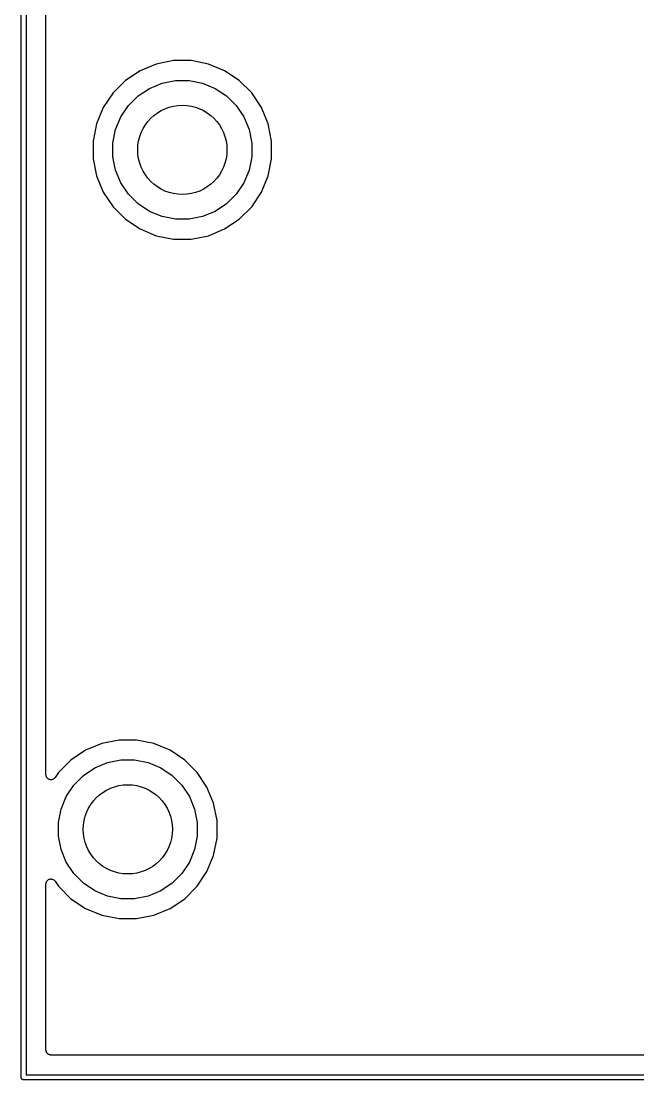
# Model space of a CAD drawing. Extents: x 4.8 to 7.88, y -6.14 to -3.94.
# Drawn here: x 4.801 to 5.291, y -6.144 to -5.303 of the extents above; entities that cross this region are included whole.
import ezdxf

# ---------------------------------------------------------------- set-up
doc = ezdxf.new("R2010")
doc.units = 0
doc.header["$MEASUREMENT"] = 0
doc.layers.add('BLACK', color=7, linetype='CONTINUOUS')

msp = doc.modelspace()

# ---------------------------------------------------------------- linework, layer by layer
at = {"layer": 'BLACK', "linetype": 'CONTINUOUS'}
for p, q in [((4.80118, -5.66919), (4.80118, -3.9371)), ((4.80512, -3.93898), (4.80512, -6.13976)), ((4.82087, -5.90157), (4.82087, -3.95866)), ((4.92215, -5.33465), (4.90846, -5.33737)), ((4.93611, -5.33465), (4.92215, -5.33465)), ((4.9498, -5.33737), (4.93611, -5.33465)), ((4.89557, -5.34271), (4.88396, -5.35047)), ((4.90846, -5.33737), (4.89557, -5.34271)), ((4.9627, -5.34271), (4.9498, -5.33737)), ((4.97431, -5.35047), (4.9627, -5.34271)), ((4.88396, -5.35047), (4.87409, -5.36034)), ((4.90303, -5.35667), (4.91306, -5.35251)), ((4.91306, -5.35251), (4.92371, -5.35039)), ((4.92371, -5.35039), (4.93456, -5.35039)), ((4.93456, -5.35039), (4.94521, -5.35251)), ((4.94521, -5.35251), (4.95524, -5.35667)), ((4.98418, -5.36034), (4.97431, -5.35047)), ((4.87409, -5.36034), (4.86633, -5.37194)), ((4.894, -5.3627), (4.90303, -5.35667)), ((4.95524, -5.35667), (4.96427, -5.3627)), ((4.99193, -5.37194), (4.98418, -5.36034)), ((4.88632, -5.37038), (4.894, -5.3627)), ((4.96427, -5.3627), (4.97195, -5.37038)), ((4.86633, -5.37194), (4.86099, -5.38484)), ((4.88029, -5.3794), (4.88632, -5.37038)), ((4.97195, -5.37038), (4.97798, -5.3794)), ((4.99728, -5.38484), (4.99193, -5.37194)), ((4.86099, -5.38484), (4.85827, -5.39853)), ((4.87613, -5.38943), (4.88029, -5.3794)), ((4.97798, -5.3794), (4.98213, -5.38943)), ((5, -5.39853), (4.99728, -5.38484)), ((4.87402, -5.40008), (4.87613, -5.38943)), ((4.98213, -5.38943), (4.98425, -5.40008)), ((4.85827, -5.39853), (4.85827, -5.41249)), ((4.87402, -5.41094), (4.87402, -5.40008)), ((4.98425, -5.40008), (4.98425, -5.41094)), ((5, -5.41249), (5, -5.39853)), ((4.87613, -5.42159), (4.87402, -5.41094)), ((4.98425, -5.41094), (4.98213, -5.42159)), ((4.85827, -5.41249), (4.86099, -5.42618)), ((4.99728, -5.42618), (5, -5.41249)), ((4.86099, -5.42618), (4.86633, -5.43908)), ((4.88029, -5.43162), (4.87613, -5.42159)), ((4.98213, -5.42159), (4.97798, -5.43162)), ((4.99193, -5.43908), (4.99728, -5.42618)), ((4.88632, -5.44065), (4.88029, -5.43162)), ((4.97798, -5.43162), (4.97195, -5.44065)), ((4.86633, -5.43908), (4.87409, -5.45069)), ((4.894, -5.44832), (4.88632, -5.44065)), ((4.97195, -5.44065), (4.96427, -5.44832)), ((4.98418, -5.45069), (4.99193, -5.43908)), ((4.87409, -5.45069), (4.88396, -5.46056)), ((4.90303, -5.45436), (4.894, -5.44832)), ((4.96427, -5.44832), (4.95524, -5.45436)), ((4.97431, -5.46056), (4.98418, -5.45069)), ((4.88396, -5.46056), (4.89557, -5.46831)), ((4.91306, -5.45851), (4.90303, -5.45436)), ((4.92371, -5.46063), (4.91306, -5.45851)), ((4.93456, -5.46063), (4.92371, -5.46063)), ((4.94521, -5.45851), (4.93456, -5.46063)), ((4.95524, -5.45436), (4.94521, -5.45851)), ((4.9627, -5.46831), (4.97431, -5.46056)), ((4.89557, -5.46831), (4.90846, -5.47365)), ((4.9498, -5.47365), (4.9627, -5.46831)), ((4.90846, -5.47365), (4.92215, -5.47638)), ((4.92215, -5.47638), (4.93611, -5.47638)), ((4.93611, -5.47638), (4.9498, -5.47365)), ((4.80118, -5.6692), (4.80118, -5.66919)), ((4.80118, -5.70856), (4.80118, -5.6692)), ((4.80118, -5.70857), (4.80118, -5.70856)), ((4.80118, -6.02353), (4.80118, -5.70857)), ((4.87885, -5.87402), (4.86516, -5.87674)), ((4.89281, -5.87402), (4.87885, -5.87402)), ((4.9065, -5.87674), (4.89281, -5.87402)), ((4.85226, -5.88208), (4.84065, -5.88984)), ((4.86516, -5.87674), (4.85226, -5.88208)), ((4.91939, -5.88208), (4.9065, -5.87674)), ((4.931, -5.88984), (4.91939, -5.88208)), ((4.84065, -5.88984), (4.83078, -5.89971)), ((4.86975, -5.89188), (4.8804, -5.88976)), ((4.8804, -5.88976), (4.89126, -5.88976)), ((4.89126, -5.88976), (4.9019, -5.89188)), ((4.94087, -5.89971), (4.931, -5.88984)), ((4.85069, -5.90207), (4.85972, -5.89604)), ((4.85972, -5.89604), (4.86975, -5.89188)), ((4.9019, -5.89188), (4.91193, -5.89604)), ((4.91193, -5.89604), (4.92096, -5.90207)), ((4.8209, -5.90195), (4.82087, -5.90157)), ((4.82094, -5.90232), (4.8209, -5.90195)), ((4.82094, -5.90233), (4.82094, -5.90232)), ((4.82105, -5.9027), (4.82094, -5.90233)), ((4.82094, -5.90233), (4.82094, -5.90233)), ((4.82116, -5.90306), (4.82105, -5.9027)), ((4.82116, -5.90307), (4.82116, -5.90306)), ((4.82116, -5.90306), (4.82116, -5.90306)), ((4.82134, -5.9034), (4.82116, -5.90307)), ((4.82152, -5.90374), (4.82134, -5.9034)), ((4.82152, -5.90375), (4.82152, -5.90374)), ((4.82152, -5.90374), (4.82152, -5.90374)), ((4.82176, -5.90403), (4.82152, -5.90375)), ((4.822, -5.90433), (4.82176, -5.90403)), ((4.82201, -5.90434), (4.822, -5.90433)), ((4.8223, -5.90458), (4.82201, -5.90434)), ((4.82201, -5.90434), (4.82201, -5.90434)), ((4.82259, -5.90483), (4.8223, -5.90458)), ((4.8226, -5.90483), (4.82259, -5.90483)), ((4.82293, -5.90501), (4.8226, -5.90483)), ((4.8226, -5.90483), (4.8226, -5.90483)), ((4.82327, -5.90519), (4.82293, -5.90501)), ((4.82327, -5.9052), (4.82327, -5.90519)), ((4.82328, -5.9052), (4.82327, -5.9052)), ((4.82364, -5.90531), (4.82328, -5.9052)), ((4.824, -5.90542), (4.82364, -5.90531)), ((4.82401, -5.90542), (4.824, -5.90542)), ((4.8244, -5.90547), (4.82401, -5.90542)), ((4.82401, -5.90542), (4.82401, -5.90542)), ((4.82477, -5.9055), (4.8244, -5.90547)), ((4.82478, -5.90551), (4.82477, -5.9055)), ((4.82477, -5.9055), (4.82477, -5.9055)), ((4.82516, -5.90547), (4.82478, -5.90551)), ((4.82553, -5.90544), (4.82516, -5.90547)), ((4.82554, -5.90544), (4.82553, -5.90544)), ((4.82591, -5.90533), (4.82554, -5.90544)), ((4.82554, -5.90544), (4.82554, -5.90544)), ((4.82627, -5.90522), (4.82591, -5.90533)), ((4.82628, -5.90522), (4.82627, -5.90522)), ((4.82627, -5.90522), (4.82627, -5.90522)), ((4.82661, -5.90504), (4.82628, -5.90522)), ((4.82695, -5.90487), (4.82661, -5.90504)), ((4.82696, -5.90486), (4.82695, -5.90486)), ((4.82695, -5.90486), (4.82695, -5.90487)), ((4.82725, -5.90463), (4.82696, -5.90486)), ((4.82755, -5.90439), (4.82725, -5.90463)), ((4.82756, -5.90438), (4.82755, -5.90438)), ((4.82755, -5.90438), (4.82755, -5.90439)), ((4.8278, -5.90409), (4.82756, -5.90438)), ((4.82805, -5.9038), (4.8278, -5.90409)), ((4.82808, -5.90376), (4.82805, -5.90379)), ((4.82805, -5.90379), (4.82805, -5.90379)), ((4.82805, -5.90379), (4.82805, -5.90379)), ((4.82805, -5.90379), (4.82805, -5.9038)), ((4.83078, -5.89971), (4.82808, -5.90376)), ((4.84301, -5.90975), (4.85069, -5.90207)), ((4.92096, -5.90207), (4.92864, -5.90975)), ((4.94863, -5.91131), (4.94087, -5.89971)), ((4.83698, -5.91877), (4.84301, -5.90975)), ((4.92864, -5.90975), (4.93467, -5.91877)), ((4.95397, -5.92421), (4.94863, -5.91131)), ((4.83283, -5.9288), (4.83698, -5.91877)), ((4.93467, -5.91877), (4.93883, -5.9288)), ((4.95669, -5.9379), (4.95397, -5.92421)), ((4.83071, -5.93945), (4.83283, -5.9288)), ((4.93883, -5.9288), (4.94094, -5.93945)), ((4.83071, -5.95031), (4.83071, -5.93945)), ((4.94094, -5.93945), (4.94094, -5.95031)), ((4.95669, -5.95186), (4.95669, -5.9379)), ((4.83283, -5.96096), (4.83071, -5.95031)), ((4.94094, -5.95031), (4.93883, -5.96096)), ((4.95397, -5.96555), (4.95669, -5.95186)), ((4.83698, -5.97099), (4.83283, -5.96096)), ((4.93883, -5.96096), (4.93467, -5.97099)), ((4.94863, -5.97845), (4.95397, -5.96555)), ((4.84301, -5.98002), (4.83698, -5.97099)), ((4.93467, -5.97099), (4.92864, -5.98002)), ((4.85069, -5.98769), (4.84301, -5.98002)), ((4.92864, -5.98002), (4.92096, -5.98769)), ((4.94087, -5.99006), (4.94863, -5.97845)), ((4.82087, -5.98814), (4.82091, -5.98775)), ((4.82087, -5.98815), (4.82087, -5.98814)), ((4.82087, -5.9882), (4.82087, -5.98815)), ((4.82087, -5.98815), (4.82087, -5.98815)), ((4.82087, -5.98815), (4.82087, -5.98815)), ((4.82087, -6.12008), (4.82087, -5.9882)), ((4.82091, -5.98775), (4.82095, -5.98739)), ((4.82095, -5.98738), (4.82107, -5.987)), ((4.82095, -5.98739), (4.82095, -5.98738)), ((4.82095, -5.98738), (4.82095, -5.98738)), ((4.82107, -5.987), (4.82118, -5.98665)), ((4.82118, -5.98664), (4.82137, -5.98631)), ((4.82118, -5.98665), (4.82118, -5.98664)), ((4.82118, -5.98665), (4.82118, -5.98665)), ((4.82137, -5.98631), (4.82155, -5.98598)), ((4.82155, -5.98597), (4.8218, -5.98568)), ((4.82155, -5.98598), (4.82155, -5.98597)), ((4.82155, -5.98598), (4.82155, -5.98598)), ((4.8218, -5.98568), (4.82204, -5.98539)), ((4.82204, -5.98539), (4.82205, -5.98539)), ((4.82205, -5.98538), (4.82234, -5.98515)), ((4.82205, -5.98539), (4.82205, -5.98538)), ((4.82234, -5.98515), (4.82264, -5.98491)), ((4.82264, -5.98491), (4.82264, -5.9849)), ((4.82264, -5.9849), (4.82265, -5.9849)), ((4.82265, -5.9849), (4.82298, -5.98473)), ((4.82298, -5.98473), (4.82332, -5.98455)), ((4.82332, -5.98455), (4.82332, -5.98455)), ((4.82332, -5.98455), (4.82333, -5.98455)), ((4.82333, -5.98455), (4.82369, -5.98444)), ((4.82369, -5.98444), (4.82406, -5.98433)), ((4.82406, -5.98433), (4.82406, -5.98433)), ((4.82406, -5.98433), (4.82407, -5.98433)), ((4.82407, -5.98433), (4.82445, -5.98429)), ((4.82445, -5.98429), (4.82482, -5.98426)), ((4.82482, -5.98426), (4.82483, -5.98426)), ((4.82483, -5.98426), (4.82483, -5.98426)), ((4.82483, -5.98426), (4.82522, -5.9843)), ((4.82522, -5.9843), (4.82558, -5.98434)), ((4.82558, -5.98434), (4.82559, -5.98434)), ((4.82559, -5.98434), (4.82559, -5.98434)), ((4.82559, -5.98434), (4.82597, -5.98445)), ((4.82597, -5.98445), (4.82632, -5.98456)), ((4.82632, -5.98456), (4.82632, -5.98456)), ((4.82632, -5.98456), (4.82633, -5.98457)), ((4.82633, -5.98457), (4.82666, -5.98475)), ((4.82666, -5.98475), (4.827, -5.98493)), ((4.827, -5.98493), (4.827, -5.98493)), ((4.827, -5.98493), (4.827, -5.98493)), ((4.827, -5.98493), (4.82729, -5.98517)), ((4.82729, -5.98517), (4.82759, -5.98541)), ((4.82759, -5.98541), (4.82759, -5.98542)), ((4.82759, -5.98542), (4.8276, -5.98542)), ((4.8276, -5.98542), (4.82783, -5.98571)), ((4.82783, -5.98571), (4.82808, -5.98601)), ((4.82808, -5.98601), (4.83078, -5.99006)), ((4.83078, -5.99006), (4.84065, -5.99993)), ((4.85972, -5.99373), (4.85069, -5.98769)), ((4.92096, -5.98769), (4.91193, -5.99373)), ((4.931, -5.99993), (4.94087, -5.99006)), ((4.84065, -5.99993), (4.85226, -6.00768)), ((4.86975, -5.99788), (4.85972, -5.99373)), ((4.8804, -6), (4.86975, -5.99788)), ((4.89126, -6), (4.8804, -6)), ((4.9019, -5.99788), (4.89126, -6)), ((4.91193, -5.99373), (4.9019, -5.99788)), ((4.91939, -6.00768), (4.931, -5.99993)), ((4.85226, -6.00768), (4.86516, -6.01302)), ((4.9065, -6.01302), (4.91939, -6.00768)), ((4.86516, -6.01302), (4.87885, -6.01575)), ((4.87885, -6.01575), (4.89281, -6.01575)), ((4.89281, -6.01575), (4.9065, -6.01302)), ((4.80118, -6.0629), (4.80118, -6.02353)), ((4.80118, -6.02353), (4.80118, -6.02353)), ((4.80118, -6.14164), (4.80118, -6.0629)), ((4.80118, -6.0629), (4.80118, -6.0629)), ((4.8209, -6.12045), (4.82087, -6.12008)), ((4.82094, -6.12082), (4.8209, -6.12045)), ((4.82094, -6.12083), (4.82094, -6.12082)), ((4.82094, -6.12084), (4.82094, -6.12083)), ((4.82105, -6.1212), (4.82094, -6.12084)), ((4.82115, -6.12155), (4.82105, -6.1212)), ((4.82116, -6.12157), (4.82115, -6.12155)), ((4.82116, -6.12158), (4.82116, -6.12157)), ((4.82134, -6.12191), (4.82116, -6.12158)), ((4.82151, -6.12223), (4.82134, -6.12191)), ((4.82152, -6.12225), (4.82151, -6.12223)), ((4.82152, -6.12226), (4.82152, -6.12225)), ((4.82176, -6.12255), (4.82152, -6.12226)), ((4.82199, -6.12283), (4.82176, -6.12255)), ((4.822, -6.12284), (4.82199, -6.12283)), ((4.82201, -6.12285), (4.822, -6.12284)), ((4.8223, -6.12309), (4.82201, -6.12285)), ((4.82258, -6.12333), (4.8223, -6.12309)), ((4.82259, -6.12333), (4.82258, -6.12333)), ((4.8226, -6.12334), (4.82259, -6.12333)), ((4.82293, -6.12352), (4.8226, -6.12334)), ((4.82325, -6.1237), (4.82293, -6.12352)), ((4.82327, -6.1237), (4.82325, -6.1237)), ((4.82328, -6.12371), (4.82327, -6.1237)), ((4.82363, -6.12382), (4.82328, -6.12371)), ((4.82398, -6.12393), (4.82363, -6.12382)), ((4.824, -6.12393), (4.82398, -6.12393)), ((4.82401, -6.12394), (4.824, -6.12393)), ((4.82438, -6.12397), (4.82401, -6.12394)), ((4.82475, -6.12402), (4.82438, -6.12397)), ((4.82477, -6.12402), (4.82475, -6.12402)), ((4.82478, -6.12402), (4.82477, -6.12402)), ((4.8248, -6.12402), (4.82478, -6.12402)), ((4.82478, -6.12402), (4.82478, -6.12402)), ((5.96616, -6.12402), (4.8248, -6.12402)), ((4.80117, -6.14173), (4.80118, -6.14164)), ((4.80121, -6.14212), (4.80117, -6.14173)), ((4.80132, -6.14249), (4.80121, -6.14212)), ((4.8015, -6.14283), (4.80132, -6.14249)), ((4.80175, -6.14313), (4.8015, -6.14283)), ((4.80512, -6.13976), (7.75394, -6.13976)), ((4.80205, -6.14338), (4.80175, -6.14313)), ((4.80239, -6.14356), (4.80205, -6.14338)), ((4.80276, -6.14367), (4.80239, -6.14356)), ((4.80305, -6.1437), (4.80276, -6.14367)), ((4.80315, -6.14371), (4.80305, -6.1437)), ((4.80325, -6.1437), (4.80315, -6.14371)), ((7.75581, -6.1437), (4.80325, -6.1437))]:
    msp.add_line(p, q, dxfattribs=at)
at = {"layer": 'BLACK'}
for centre in [(4.92913, -5.40551), (4.92913, -5.40551), (4.88583, -5.94488), (4.88583, -5.94488)]:
    msp.add_circle(centre, 0.03543, dxfattribs=at)

doc.saveas('drawing.dxf')
